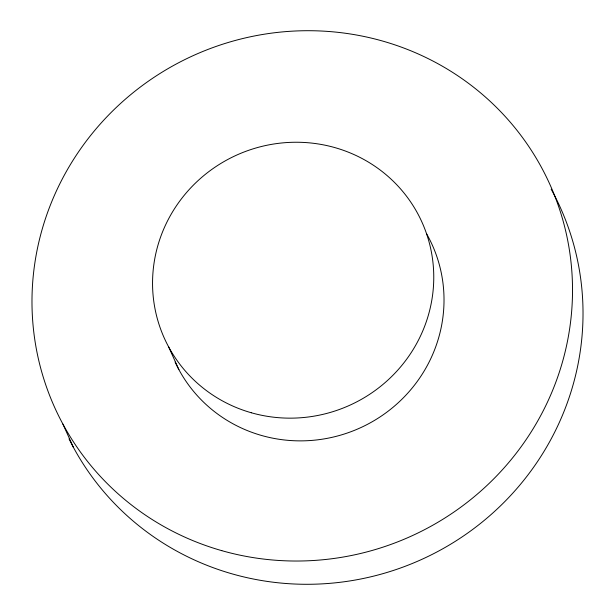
<?xml version="1.0" encoding="UTF-8"?>
<svg xmlns="http://www.w3.org/2000/svg" width="615" height="615" viewBox="0 0 615 615"><rect width="100%" height="100%" fill="white"/><g stroke="black" fill="none" stroke-linecap="round" stroke-linejoin="round"><path stroke-width="0.92" d="M168.641 346.921L178.896 369.646M62.922 424.119L73.423 447.389M551.171 189.212A271.569 263.843 -24.3 0 1 434.851 553.046A271.569 263.843 -24.3 0 1 69.049 438.926M426.556 233.731A141.281 137.268 -24.3 0 1 366.163 425.011A141.281 137.268 -24.3 0 1 175.106 362.066M221.807 550.663A271.569 263.843 -24.3 0 0 565.923 232.047A271.569 263.843 -24.3 0 0 119.01 104.888A271.569 263.843 -24.3 0 0 221.807 550.663M251.304 412.757A141.281 137.268 -24.3 0 0 430.331 246.992A141.281 137.268 -24.3 0 0 197.822 180.841A141.281 137.268 -24.3 0 0 251.304 412.757"/></g></svg>
